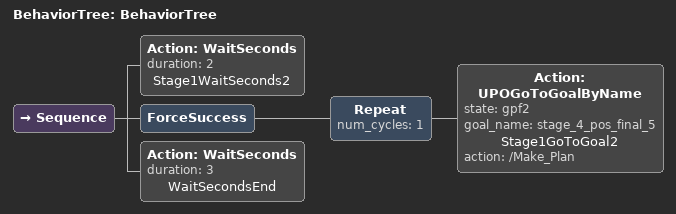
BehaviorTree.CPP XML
<root main_tree_to_execute="BehaviorTree">
    <BehaviorTree ID="BehaviorTree">
        <Sequence>
            <Action ID="WaitSeconds" duration="2" name="Stage1WaitSeconds2"/>
            <ForceSuccess>
                <Repeat num_cycles="1">
                    <Action ID="UPOGoToGoalByName" state="gpf2" goal_name="stage_4_pos_final_5" name="Stage1GoToGoal2" action="/Make_Plan"/>
                </Repeat>
            </ForceSuccess>
            <Action ID="WaitSeconds" duration="3" name="WaitSecondsEnd"/>
        </Sequence>
    </BehaviorTree>
</root>
